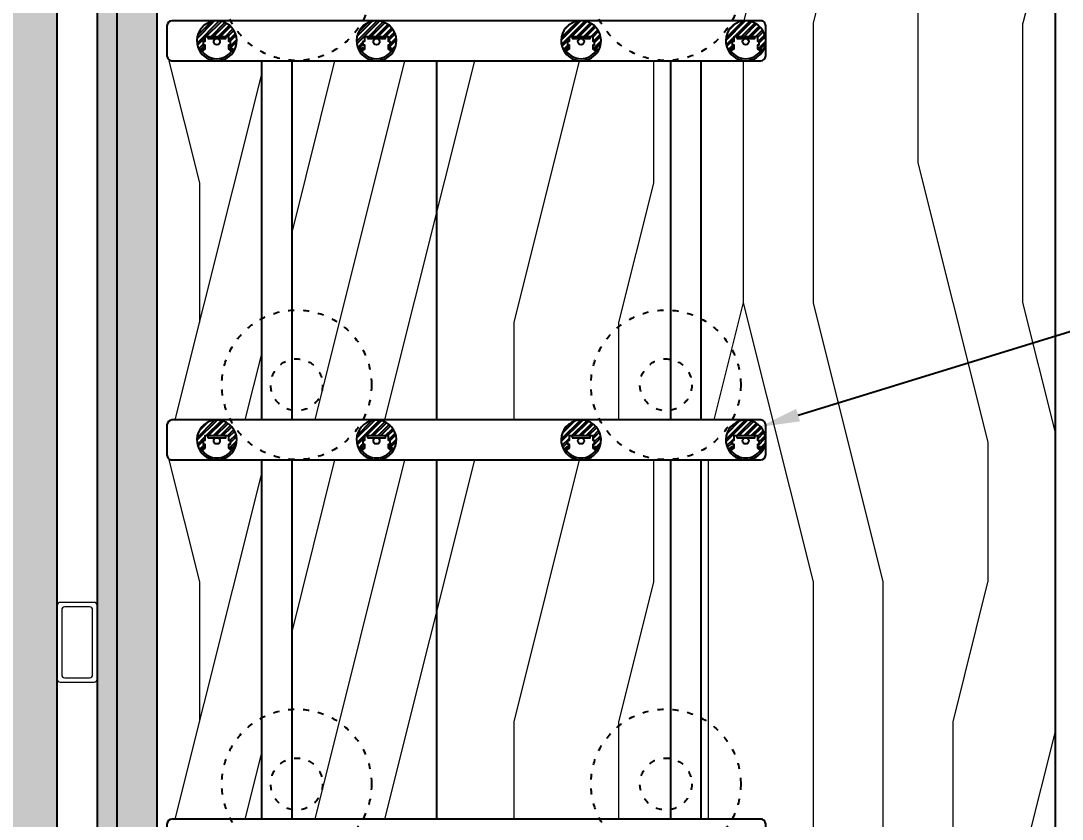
# Model space of a CAD drawing. Header units: millimetres. Extents: x 64682 to 95728, y -1640 to 17847.
# Drawn here: x 80250 to 80772, y 3141 to 3541 of the extents above; entities that cross this region are included whole.
import ezdxf
from ezdxf import colors
from ezdxf.entities.mleader import LeaderData, LeaderLine
from ezdxf.enums import TextEntityAlignment as Align
from ezdxf.math import Vec2, Vec3

# ---------------------------------------------------------------- set-up
doc = ezdxf.new("R2010")
doc.units = ezdxf.units.MM
doc.linetypes.add('ACAD_ISO03W100', pattern=[30, 12, -18])
for name, color, linetype, lineweight in [('_ACM-A-ANNO-DIMS @ 10', 2, 'Continuous', 13), ('_ACM-A-DETL-PATT', 8, 'Continuous', 0), ('_ACM-A-ELVE-HACH', 251, 'Continuous', 9)]:
    doc.layers.add(name, color=color, linetype=linetype, lineweight=lineweight)
for name, color, linetype in [('I-DETL-LW01', 1, 'Continuous'), ('I-DETL-LW02', 2, 'Continuous'), ('I-DETL-LW251', 251, 'Continuous'), ('PE-尺寸标注', 44, 'Continuous'), ('WALL TYPE$0$G-ANNO-NOTE-CH', 7, 'Continuous'), ('WALL TYPE$0$I-SECT-LW03', 3, 'Continuous'), ('YLD-平固定家具', 7, 'Continuous')]:
    doc.layers.add(name, color=color, linetype=linetype)
doc.styles.add('WALL TYPE$0$Aecom Chinese', font='Microsoft YaHei.ttf')

# ---------------------------------------------------------------- blocks, each defined once
blk = doc.blocks.new('K_20')
at = {"layer": '_ACM-A-DETL-PATT'}
for points in [[(-18.5, -20), (18.5, -20, 0.414213562373095), (20, -18.5), (20, -1.5, 0.414213562373095), (18.5, 0), (-18.5, 0, 0.414213562373095), (-20, -1.5), (-20, -18.5, 0.414213562373095)], [(-16.25, -17.75), (16.25, -17.75, 0.414213562373095), (17.75, -16.25), (17.75, -3.75, 0.414213562373095), (16.25, -2.25), (-16.25, -2.25, 0.414213562373095), (-17.75, -3.75), (-17.75, -16.25, 0.414213562373095)]]:
    blk.add_lwpolyline(points, format="xyb", close=True, dxfattribs=at)
blk = doc.blocks.new('K_34')
at = {"color": 8, "linetype": 'ACAD_ISO03W100', "lineweight": -2, "ltscale": 0.25}
for radius in [37.5, 13]:
    blk.add_circle((0, 0), radius, dxfattribs=at)
blk = doc.blocks.new('WHA12202707')
at = {"transparency": 16777216}
for p, q in [((2.381249999995816, 2.381249999998545), (0, 0)), ((11.90624999998818, 2.381249999998545), (2.381249999995816, 2.381249999998545)), ((11.90624999998818, 2.381249999998545), (14.28749999998399, 0)), ((2.381249999995816, -2.381249999994907), (0, 0)), ((11.90624999998818, -2.381249999994907), (14.28749999998399, 0)), ((2.381249999995816, -2.381249999994907), (11.90624999998818, -2.381249999994907))]:
    blk.add_line(p, q, dxfattribs=at)
at = {"transparency": 16777216, "style": 'WALL TYPE$0$Aecom Chinese'}
blk.add_attdef('英文2', (0.4915142908575945, -14.58335883787367), '', height=2.5, dxfattribs=at)
at = {"layer": 'WALL TYPE$0$G-ANNO-NOTE-CH', "transparency": 16777216, "style": 'WALL TYPE$0$Aecom Chinese'}
blk.add_attdef('编号', text='', height=2.5, dxfattribs=at).set_placement((7.100982051833853, 0), align=Align.MIDDLE)
for tag, p in [('中文', (0.5380008727915992, -5.178695852169766)), ('英文', (0.4915142908830603, -9.507158057298511))]:
    blk.add_attdef(tag, text='', height=2.5, dxfattribs=at).set_placement(p, align=Align.MIDDLE_LEFT)
blk = doc.blocks.new('K_1222101799')
at = {"color": 8}
for points in [[(-7.499999999985448, -1054.638242427054), (-7.499999999985448, -874.638242427055)], [(7.499951869394863, -874.6382424270541), (7.499951869394863, -1054.638242427054)], [(-7.499999999985448, -1254.638242427055), (-7.499999999985448, -1074.638242427055)], [(7.499951869394863, -1074.638242427054), (7.499951869394863, -1254.638242427054)]]:
    blk.add_lwpolyline(points, dxfattribs=at)
blk = doc.blocks.new('YLD.Studio-lighting-17')
at = {"layer": 'PE-尺寸标注'}
h = blk.add_hatch(dxfattribs=at)
h.set_pattern_fill('ANSI32', color=250, scale=0.2667201103589757, angle=-180)
h.set_pattern_definition([(225, (10, 4.617256982491199), (1.796411177747574, -1.796411177747574), []), (225, (8.802392030876945, 4.617256982491199), (1.796411177747574, -1.796411177747574), [])])
h.paths.add_polyline_path([(8.870227615829208, 4.617256982491199), (7.198560085598729, 3.469721136051703, -1.107904635227716), (6.907207219890552, 4.003939704303775), (7.747169732581824, 4.580541576608084, 0.05533758012052254), (7.80380306862935, 4.617256982487561), (6.726170974361594, 4.617256982487561), (6, 4.118768612970598), (6, 2.10858643904794), (6.789323961362243, 2.10858643904794), (6.789323961362243, 0.3122426191112027), (6, 0.3122426191112027), (6, -2.000000000116415), (-5.999999999985448, -2.000000000116415), (-5.999999999985448, 0.3122426191112027), (-6.789323961362243, 0.3122426191112027), (-6.789323961362243, 2.10858643904794), (-5.999999999985448, 2.10858643904794), (-5.999999999985448, 4.118768612970598), (-6.726170974347042, 4.617256982487561), (-7.803803068600246, 4.617256982487561, 0.05533758011382909), (-7.747169732581824, 4.580541576608084), (-6.907207219905104, 4.003939704316508, -1.107904635313406), (-7.198560085569625, 3.469721136027147), (-8.870227615814656, 4.617256982483923, 1.647901002734382)])
at = {"layer": 'I-DETL-LW01'}
for points in [[(-8.870227615814656, 4.617256982484832), (-7.198560028788052, 3.469721097044385, 1.107904509900481), (-6.907207219905104, 4.003939704316508), (-7.747169732581824, 4.580541576608084, -1.108867317920718), (-7.41997302393429, 5.093525333445541, 1.108867317920718)], [(7.419973023948842, 5.093525333445541, -1.108867318029713), (7.747169732581824, 4.580541576608084), (6.907207219890552, 4.003939704303775, 1.107904509795629), (7.198560028788052, 3.469721097062575), (8.870227615829208, 4.617256982484832)]]:
    blk.add_lwpolyline(points, format="xyb", dxfattribs=at)
blk.add_lwpolyline([(4.480000000316068, -1.125000000134605), (-4.479999999181018, -1.125000000134605), (-4.479999999181018, -2.000000000204636), (4.480000000316068, -2.000000000204636)], close=True, dxfattribs=at)
blk.add_circle((5.675246939063072e-10, 0.4313336319091832), 1.556333632044125, dxfattribs=at)
for radius, start, end in [(10.00000000000001, 27.49851983015176, 152.5014801698482), (9.000000000000005, 34.46809657017614, 145.5319034298239)]:
    blk.add_arc((0, -1.164153218269348e-10), radius, start, end, dxfattribs=at)
at = {"layer": 'I-DETL-LW02'}
blk.add_lwpolyline([(-7.41997302393429, 5.093525333446451), (-5.999999999985448, 4.118768612970598), (-5.999999999985448, 2.10858643904794), (-6.789323961362243, 2.10858643904794), (-6.789323961362243, 0.3122426191112027), (-5.999999999985448, 0.3122426191112027), (-5.999999999985448, -2.000000000116415), (6, -2.000000000116415), (6, 0.3122426191112027), (6.789323961362243, 0.3122426191112027), (6.789323961362243, 2.10858643904794), (6, 2.10858643904794), (6, 4.118768612970598), (7.419973023948842, 5.093525333446451)], dxfattribs=at)
blk.add_arc((0, -1.164153218269348e-10), 10.00000000000001, 152.5014801698482, 27.49851981539987, dxfattribs=at)
at = {"layer": 'YLD-平固定家具', "color": 250}
blk.add_point((-7.65733684731822, 4.534960453837812), dxfattribs=at)
blk = doc.blocks.new('K_1222102499')
at = {"layer": 'YLD-平固定家具', "rotation": 180}
for p in [(0, -610.0000000001164), (0, -810.0000000001164)]:
    blk.add_blockref('YLD.Studio-lighting-17', p, dxfattribs=at)
blk = doc.blocks.new('K_1222102699')
at = {"layer": 'I-DETL-LW02'}
blk.add_lwpolyline([(-147.4998407157691, 0, 0.4142107429509035), (-149.9998407156527, -2.499975934697432), (-149.999985107439, -17.49997593469743, 0.414216381800945), (-147.4999851075554, -20), (147.4998407157691, -20, 0.4142107429508659), (149.9998407156527, -17.50002406530257), (149.999985107439, -2.500024065302568, 0.4142163818009496), (147.4999851075554, 0)], format="xyb", close=True, dxfattribs=at)

msp = doc.modelspace()

# ---------------------------------------------------------------- hatches: boundary and pattern name
h = msp.add_hatch()
h.set_pattern_fill('0-钢筋混凝土001-DOM', color=251, scale=15, angle=90.00000000000001, pattern_type=2)
h.set_pattern_definition([(135, (-2689.999999999591, -250.0000000000055), (-53.03300858899107, -53.03300858899109), []), (140, (-2689.999999999591, -250.0000000000055), (9.41282024738925, 107.589027390113), [11.25, -123.75]), (85.00000000000001, (-2689.999999999591, -250.0000000000055), (-112.8288200550018, -20.81270004195002), [9.000000000000002, -99.00000000000001]), (190.4514, (-2689.215598995001, -241.0342480050005), (-103.4159313091431, 86.77640725710324), [9.5610285, -105.1713168]), (136.1842, (-2719.999999999591, -250.0000000000055), (24.82785214935269, 160.0861572938467), [16.875, -185.6250000000001]), (186.6356, (-2717.931003945, -236.6594882550005), (-146.1176806350663, 140.1994058323055), [14.3415432, -157.75695]), (81.18420000000005, (-2719.999999999591, -250.0000000000055), (-146.1177901387988, 140.1992917700441), [13.5, -148.5]), (111, (-2712.499999999591, -235.0000000000055), (60.39283359980082, 89.53605781776929), [11.25, -123.75]), (56.00000000000004, (-2712.499999999591, -235.0000000000055), (-108.772506757028, 36.49729978823726), [9.000000000000002, -99.00000000000001]), (161.4514, (-2707.467259099501, -227.5386650505005), (-48.37957450649289, 126.0333942872235), [9.5610285, -105.1713168]), (127.5, (-2689.999999999501, -250.0000000005005), (-49.93407807469674, 1.823978297593593), [0.7500000000000002, -97.80000000000001, 0.7500000000000002, -100.5, 0.7500000000000002, -99.37500000000003]), (97.50000000000001, (-2689.999999999501, -250.0000000005005), (-59.16175678235405, 39.46043061632229), [0.7500000000000002, -57.30000000000001, 0.7500000000000002, -95.55000000000003, 0.7500000000000002, -37.87500000000001]), (57.49999999999996, (-2689.999999999501, -283.4500000005005), (3.383230760156985, 80.07336542586137), [0.7500000000000001, -37.5, 0.7500000000000001, -117, 0.7500000000000001, -155.25]), (47.5, (-2689.999999995001, -298.4500000050006), (-15.01574734984764, 87.47792540135795), [0.7500000000000002, -48.75000000000001, 0.7500000000000002, -77.70000000000002, 0.7500000000000002, -110.25])])
h.paths.add_polyline_path([(80268.56848461789, 5945.726340612693), (79728.56848461789, 5945.726340612693), (79728.56848461789, 870.7263406123384), (80268.56848461789, 870.7263406123384)])
at = {"layer": '_ACM-A-ELVE-HACH'}
h = msp.add_hatch(dxfattribs=at)
h.set_pattern_fill('木纹', color=251, scale=34.3137, angle=90, pattern_type=2)
h.set_pattern_definition([(90, (-5120.416904528858, -18230.84625990948), (-699.99948, 4.286260612934058e-14), [139.999896, -209.999844, 69.99994799999999, -279.999792]), (90, (-5137.916891528817, -17740.84662390948), (-699.99948, 4.286260612934058e-14), [139.999896, -559.9995839999999]), (90, (-5172.916865528823, -17810.84657190951), (-699.99948, 4.286260612934058e-14), [69.99994799999999, -629.9995319999999]), (90, (-5190.416852528855, -18195.84628590948), (-699.99948, 4.286260612934058e-14), [34.99997399999999, -489.999636, 34.99997399999999, -139.999896]), (90, (-5225.416826528817, -17950.84646790948), (-699.99948, 4.286260612934058e-14), [139.999896, -209.999844, 34.99997399999999, -314.999766]), (90, (-5242.91681352882, -18125.84633790948), (-699.99948, 4.286260612934058e-14), [104.999922, -594.999558]), (90, (-5260.416800528852, -17950.84646790948), (-699.99948, 4.286260612934058e-14), [209.999844, -489.999636]), (90, (-5277.916787528826, -18160.84631190948), (-699.99948, 4.286260612934058e-14), [139.999896, -559.9995839999999]), (90, (-5295.416774528814, -17880.84651990948), (-699.99948, 4.286260612934058e-14), [349.99974, -349.99974]), (90, (-5330.416748528805, -18090.84636390948), (-699.99948, 4.286260612934058e-14), [69.99994799999999, -209.999844, 139.999896, -279.999792]), (90, (-5347.916735528866, -17600.84672790948), (-699.99948, 4.286260612934058e-14), [139.999896, -559.9995839999999]), (90, (-5365.416722528855, -17740.84662390948), (-699.99948, 4.286260612934058e-14), [69.99994799999999, -629.9995319999999]), (90, (-5382.916709528858, -17880.84651990948), (-699.99948, 4.286260612934058e-14), [69.99994799999999, -629.9995319999999]), (90, (-5400.41669652886, -18230.84625990948), (-699.99948, 4.286260612934058e-14), [139.999896, -559.9995839999999]), (90, (-5417.916683528863, -17880.84651990948), (-699.99948, 4.286260612934058e-14), [139.999896, -559.9995839999999]), (90, (-5452.916657528869, -17880.84651990948), (-699.99948, 4.286260612934058e-14), [139.999896, -139.999896, 139.999896, -279.999792]), (90, (-5487.91663152886, -18020.84641590948), (-699.99948, 4.286260612934058e-14), [69.99994799999999, -349.99974, 139.999896, -139.999896]), (90, (-5505.416618528849, -17880.84651990948), (-699.99948, 4.286260612934058e-14), [209.999844, -489.999636]), (90, (-5540.416592528825, -17880.84651990948), (-699.99948, 4.286260612934058e-14), [139.999896, -559.9995839999999]), (90, (-5557.916579528857, -18160.84631190948), (-699.99948, 4.286260612934058e-14), [209.999844, -279.999792, 69.99994799999999, -139.999896]), (90, (-5592.916553528819, -18160.84631190948), (-699.99948, 4.286260612934058e-14), [349.99974, -349.99974]), (90, (-5610.416540528822, -17740.84662390948), (-699.99948, 4.286260612934058e-14), [69.99994799999999, -629.9995319999999]), (90, (-5627.916527528811, -17950.84646790948), (-699.99948, 4.286260612934058e-14), [139.999896, -559.9995839999999]), (90, (-5645.416514528872, -18090.84636390948), (-699.99948, 4.286260612934058e-14), [69.99994799999999, -279.999792, 69.99994799999999, -279.999792]), (90, (-5662.91650152886, -18160.84631190951), (-699.99948, 4.286260612934058e-14), [69.99994799999999, -209.999844, 139.999896, -279.999792]), (90, (-5680.416488528863, -18020.84641590948), (-699.99948, 4.286260612934058e-14), [69.99994799999999, -349.99974, 69.99994799999999, -209.999844]), (90, (-5697.916475528851, -17880.84651990948), (-699.99948, 4.286260612934058e-14), [209.999844, -489.999636]), (90, (-5732.916449528857, -18160.84631190948), (-699.99948, 4.286260612934058e-14), [139.999896, -559.9995839999999]), (90, (-5750.41643652886, -17810.84657190948), (-699.99948, 4.286260612934058e-14), [69.99994799999999, -629.9995319999999]), (90, (-5767.916423528804, -17670.84667590948), (-699.99948, 4.286260612934058e-14), [69.99994799999999, -629.9995319999999]), (104.03624347, (-5172.916865520892, -17740.84662389552), (-1.689791769861322e-06, 699.999479479022), [72.09994644, -2814.0717183687]), (104.03624347, (-5330.416748520889, -17670.84667589551), (-1.689791769861322e-06, 699.999479479022), [72.09994644, -2814.0717183687]), (104.03624347, (-5750.416436520885, -17740.84662389552), (-1.689791769861322e-06, 699.999479479022), [72.09994644, -2814.0717183687]), (104.03624347, (-5487.916631520886, -17950.84646789552), (-1.689791769861322e-06, 699.999479479022), [72.09994644, -2814.0717183687]), (104.03624347, (-5592.916553520889, -17810.84657189552), (-1.689791769861322e-06, 699.999479479022), [72.09994644, -2814.0717183687]), (104.03624347, (-5540.416592520894, -17740.84662389552), (-1.689791769861322e-06, 699.999479479022), [72.09994644, -2814.0717183687]), (104.03624347, (-5662.916501520886, -18090.84636389551), (-1.689791769861322e-06, 699.999479479022), [72.09994644, -2814.0717183687]), (104.03624347, (-5627.91652752088, -17810.84657189552), (-1.689791769861322e-06, 699.999479479022), [72.09994644, -2814.0717183687]), (104.03624347, (-5365.41672252088, -17670.84667589551), (-1.689791769861322e-06, 699.999479479022), [144.19989288, -2741.9717719287]), (104.03624347, (-5417.916683520889, -17740.84662389552), (-1.689791769861322e-06, 699.999479479022), [144.19989288, -2741.9717719287]), (104.03624347, (-5452.916657520895, -17740.84662389552), (-1.689791769861322e-06, 699.999479479022), [144.19989288, -2741.9717719287]), (255.96376, (-5225.416971050203, -17950.84663833167), (0.0001255916377233216, -699.9996068101242), [72.09994644, -144.19989288, 72.09994644, -2597.771844734999]), (255.9637565300001, (-5330.41674858953, -18090.84636379257), (-2.533266199220939e-08, -699.9994798951368), [72.09994644, -2814.0717183687]), (255.9637565300001, (-5645.416514589524, -18090.84636379257), (-2.533266199220939e-08, -699.9994798951368), [144.19989288, -2741.9717719287]), (284.03624347, (-5137.916891589528, -17740.84662379257), (1.689791678431259e-06, -699.999479479022), [72.09994644, -2814.0717183687]), (75.96375653, (-5137.916891589528, -17600.84672779258), (2.533287532902427e-08, 699.9994798951368), [72.09994644, -2814.0717183687]), (75.96375653, (-5382.91670958951, -17810.84657179257), (2.533287532902427e-08, 699.9994798951368), [72.09994644, -2814.0717183687]), (75.96375653, (-5505.416618589516, -17670.84667579257), (2.533287532902427e-08, 699.9994798951368), [72.09994644, -2814.0717183687]), (75.96375653, (-5557.916579589524, -17950.84646779257), (2.533287532902427e-08, 699.9994798951368), [72.09994644, -2814.0717183687]), (75.96375653, (-5645.416514589524, -18020.84641579257), (2.533287532902427e-08, 699.9994798951368), [72.09994644, -2814.0717183687]), (75.96375653, (-5680.416488589515, -17950.84646779257), (2.533287532902427e-08, 699.9994798951368), [72.09994644, -2814.0717183687]), (75.96375653, (-5557.916579589524, -17950.84646779257), (2.533287532902427e-08, 699.9994798951368), [72.09994644, -2814.0717183687]), (75.96375653, (-5662.916501589527, -17740.84662379257), (2.533287532902427e-08, 699.9994798951368), [288.39978576, -2597.7718790487]), (75.96375653, (-5190.416852589522, -18160.84631179257), (2.533287532902427e-08, 699.9994798951368), [288.39978576, -2597.7718790487]), (75.96375653, (-5242.916813589516, -18090.84636379257), (2.533287532902427e-08, 699.9994798951368), [288.39978576, -2597.7718790487]), (75.96376000000001, (-5277.916932050197, -18020.84658633166), (-0.0001255916376318916, 699.9996068101242), [72.09994644, -144.19989288, 144.19989288, -2525.671898295]), (75.96376000000001, (-5330.416893050206, -18020.84658633166), (-0.0001255916376318916, 699.9996068101242), [144.19989288, -144.19989288, 144.19989288, -2453.571951854999]), (75.96375653, (-5400.416696589527, -18090.84636379257), (2.533287532902427e-08, 699.9994798951368), [288.39978576, -2597.7718790487]), (75.96375653, (-5452.916657589521, -18160.84631179257), (2.533287532902427e-08, 699.9994798951368), [288.39978576, -2597.7718790487]), (75.96375653, (-5487.916631589513, -18160.84631179257), (2.533287532902427e-08, 699.9994798951368), [288.39978576, -2597.7718790487]), (75.96375653, (-5697.916475589533, -17670.84667579257), (2.533287532902427e-08, 699.9994798951368), [72.09994644, -2814.0717183687]), (75.96376753, (-5767.91642358953, -17600.84672779258), (-0.0001343649196721049, 699.9994798951237), [144.19989288, -2741.9717719287]), (75.96376753, (-5732.916449589524, -18020.84641579257), (-0.0001343649196721049, 699.9994798951237), [144.19989288, -2741.9717719287]), (75.96375753, (-5120.416904589525, -18090.84636379257), (-1.219196285513106e-05, 699.9994798951367), [288.3997857599999, -2597.7718790487]), (75.96375753, (-5610.416540589518, -17670.84667579257), (-1.219196285513106e-05, 699.9994798951367), [216.29983932, -2669.871825488699]), (75.96375753, (-5557.916579589524, -17600.84672779258), (-1.219196285513106e-05, 699.9994798951367), [432.5996786399999, -2453.5719861687])])
h.paths.add_polyline_path([(80768.56925470267, 4345.365303208026), (80591.0673187298, 4345.365303208026), (80591.0673187298, 3940.72634061232), (80621.06753531739, 3940.72634061232, -0.4142163818009162), (80623.56753531727, 3938.226316547022), (80623.56739092548, 3923.226316547021, -0.4142107429508908), (80621.0673909256, 3920.72634061232), (80591.0673187298, 3920.72634061232), (80591.0673187298, 3740.72634061232), (80621.06753531739, 3740.72634061232, -0.4142163818009029), (80623.56753531727, 3738.226316547022), (80623.56739092548, 3723.226316547021, -0.4142107429509042), (80621.0673909256, 3720.72634061232), (80591.0673187298, 3720.72634061232), (80591.0673187298, 3540.72634061232), (80621.06753531739, 3540.72634061232, -0.4142163818009029), (80623.56753531727, 3538.226316547022), (80623.56739092548, 3523.226316547021, -0.4142107429509042), (80621.0673909256, 3520.72634061232), (80591.0673187298, 3520.72634061232), (80591.0673187298, 3340.72634061232), (80621.06753531739, 3340.72634061232, -0.4142163818009094), (80623.56753531727, 3338.226316547022), (80623.56739092548, 3323.226316547021, -0.4142107429508975), (80621.0673909256, 3320.72634061232), (80591.0673187298, 3320.72634061232), (80591.0673187298, 3140.72634061232), (80621.06753531739, 3140.72634061232, -0.4142163818009094), (80623.56753531727, 3138.226316547022), (80623.56739092548, 3123.226316547021, -0.4142107429508975), (80621.0673909256, 3120.72634061232), (80591.0673187298, 3120.72634061232), (80591.0673187298, 2940.72634061232), (80621.06753531739, 2940.72634061232, -0.4142163818009112), (80623.56753531727, 2938.226316547022), (80623.56739092548, 2923.226316547021, -0.4142107429509009), (80621.0673909256, 2920.72634061232), (80591.0673187298, 2920.72634061232), (80591.0673187298, 2740.72634061232), (80621.06753531739, 2740.72634061232, -0.4142163818009112), (80623.56753531727, 2738.226316547022), (80623.56739092548, 2723.226316547021, -0.4142107429509009), (80621.0673909256, 2720.72634061232), (80591.0673187298, 2720.72634061232), (80591.0673187298, 2540.72634061232), (80621.06753531739, 2540.72634061232, -0.4142163818009094), (80623.56753531727, 2538.226316547022), (80623.56739092548, 2523.226316547021, -0.4142107429508975), (80621.0673909256, 2520.72634061232), (80591.0673187298, 2520.72634061232), (80591.0673187298, 2340.72634061232), (80621.06753531739, 2340.72634061232, -0.4142163818009094), (80623.56753531727, 2338.226316547022), (80623.56739092548, 2323.226316547021, -0.4142107429509042), (80621.0673909256, 2320.72634061232), (80591.0673187298, 2320.72634061232), (80591.0673187298, 2140.72634061232), (80621.06753531739, 2140.72634061232, -0.4142163818009029), (80623.56753531727, 2138.226316547022), (80623.56739092548, 2123.226316547021, -0.4142107429509042), (80621.0673909256, 2120.72634061232), (80591.0673187298, 2120.72634061232), (80591.0673187298, 1940.72634061232), (80621.06753531739, 1940.72634061232, -0.4142163818009045), (80623.56753531727, 1938.226316547022), (80623.56739092548, 1923.226316547021, -0.4142107429509042), (80621.0673909256, 1920.72634061232), (80591.0673187298, 1920.72634061232), (80591.0673187298, 1740.72634061232), (80621.06753531739, 1740.72634061232, -0.4142163818009144), (80623.56753531727, 1738.226316547022), (80623.56739092548, 1723.226316547021, -0.4142107429508908), (80621.0673909256, 1720.72634061232), (80591.0673187298, 1720.72634061232), (80591.0673187298, 1530.726340612331), (80768.56925470267, 1530.726340612331)])
h.paths.add_polyline_path([(80605.13645459007, 4125.348761791814, 1.716810658442679), (80606.14749009768, 4125.632791213101, 0.5264809796068732), (80620.98743614534, 4125.632791213438), (80621.81187759242, 4125.066843954135, -0.537324604674541)], flags=16)
h.paths.add_polyline_path([(80620.47467034128, 4126.722376842585, -1.107904008560255), (80620.76602292316, 4127.256595605692, -0.2510425321089624), (80621.18005734828, 4126.150174560365), (80621.31463285396, 4126.145774970293)], flags=16)
h.paths.add_polyline_path([(80612.01112948876, 4130.294982914992, -0.4142135623726579), (80613.56746312081, 4131.851316547036), (80609.08746312106, 4131.851316547036), (80609.08746312106, 4132.726316547106), (80618.04746312056, 4132.726316547106), (80618.04746312056, 4131.851316547036), (80613.56746312081, 4131.85131654704, -2.414213562373095)], flags=16)
h = msp.add_hatch(dxfattribs=at)
h.set_pattern_fill('木纹', color=251, scale=34.3137, angle=90, pattern_type=2)
h.set_pattern_definition([(90, (-5392.915738640746, -16420.84625990949), (-699.99948, 4.286260612934058e-14), [139.999896, -209.999844, 69.99994799999999, -279.999792]), (90, (-5410.415725640705, -15930.84662390949), (-699.99948, 4.286260612934058e-14), [139.999896, -559.9995839999999]), (90, (-5445.415699640711, -16000.84657190953), (-699.99948, 4.286260612934058e-14), [69.99994799999999, -629.9995319999999]), (90, (-5462.915686640743, -16385.84628590949), (-699.99948, 4.286260612934058e-14), [34.99997399999999, -489.999636, 34.99997399999999, -139.999896]), (90, (-5497.915660640705, -16140.84646790949), (-699.99948, 4.286260612934058e-14), [139.999896, -209.999844, 34.99997399999999, -314.999766]), (90, (-5515.415647640708, -16315.84633790949), (-699.99948, 4.286260612934058e-14), [104.999922, -594.999558]), (90, (-5532.91563464074, -16140.84646790949), (-699.99948, 4.286260612934058e-14), [209.999844, -489.999636]), (90, (-5550.415621640714, -16350.84631190949), (-699.99948, 4.286260612934058e-14), [139.999896, -559.9995839999999]), (90, (-5567.915608640702, -16070.84651990949), (-699.99948, 4.286260612934058e-14), [349.99974, -349.99974]), (90, (-5602.915582640693, -16280.84636390949), (-699.99948, 4.286260612934058e-14), [69.99994799999999, -209.999844, 139.999896, -279.999792]), (90, (-5620.415569640754, -15790.84672790949), (-699.99948, 4.286260612934058e-14), [139.999896, -559.9995839999999]), (90, (-5637.915556640743, -15930.84662390949), (-699.99948, 4.286260612934058e-14), [69.99994799999999, -629.9995319999999]), (90, (-5655.415543640745, -16070.84651990949), (-699.99948, 4.286260612934058e-14), [69.99994799999999, -629.9995319999999]), (90, (-5672.915530640748, -16420.84625990949), (-699.99948, 4.286260612934058e-14), [139.999896, -559.9995839999999]), (90, (-5690.415517640751, -16070.84651990949), (-699.99948, 4.286260612934058e-14), [139.999896, -559.9995839999999]), (90, (-5725.415491640757, -16070.84651990949), (-699.99948, 4.286260612934058e-14), [139.999896, -139.999896, 139.999896, -279.999792]), (90, (-5760.415465640748, -16210.84641590949), (-699.99948, 4.286260612934058e-14), [69.99994799999999, -349.99974, 139.999896, -139.999896]), (90, (-5777.915452640736, -16070.84651990949), (-699.99948, 4.286260612934058e-14), [209.999844, -489.999636]), (90, (-5812.915426640713, -16070.84651990949), (-699.99948, 4.286260612934058e-14), [139.999896, -559.9995839999999]), (90, (-5830.415413640745, -16350.84631190949), (-699.99948, 4.286260612934058e-14), [209.999844, -279.999792, 69.99994799999999, -139.999896]), (90, (-5865.415387640707, -16350.84631190949), (-699.99948, 4.286260612934058e-14), [349.99974, -349.99974]), (90, (-5882.91537464071, -15930.84662390949), (-699.99948, 4.286260612934058e-14), [69.99994799999999, -629.9995319999999]), (90, (-5900.415361640698, -16140.84646790949), (-699.99948, 4.286260612934058e-14), [139.999896, -559.9995839999999]), (90, (-5917.915348640759, -16280.84636390949), (-699.99948, 4.286260612934058e-14), [69.99994799999999, -279.999792, 69.99994799999999, -279.999792]), (90, (-5935.415335640748, -16350.84631190952), (-699.99948, 4.286260612934058e-14), [69.99994799999999, -209.999844, 139.999896, -279.999792]), (90, (-5952.915322640751, -16210.84641590949), (-699.99948, 4.286260612934058e-14), [69.99994799999999, -349.99974, 69.99994799999999, -209.999844]), (90, (-5970.415309640739, -16070.84651990949), (-699.99948, 4.286260612934058e-14), [209.999844, -489.999636]), (90, (-6005.415283640745, -16350.84631190949), (-699.99948, 4.286260612934058e-14), [139.999896, -559.9995839999999]), (90, (-6022.915270640748, -16000.84657190949), (-699.99948, 4.286260612934058e-14), [69.99994799999999, -629.9995319999999]), (90, (-6040.415257640692, -15860.84667590949), (-699.99948, 4.286260612934058e-14), [69.99994799999999, -629.9995319999999]), (104.03624347, (-5445.41569963278, -15930.84662389553), (-1.689791769861322e-06, 699.999479479022), [72.09994644, -2814.0717183687]), (104.03624347, (-5602.915582632777, -15860.84667589553), (-1.689791769861322e-06, 699.999479479022), [72.09994644, -2814.0717183687]), (104.03624347, (-6022.915270632773, -15930.84662389553), (-1.689791769861322e-06, 699.999479479022), [72.09994644, -2814.0717183687]), (104.03624347, (-5760.415465632774, -16140.84646789553), (-1.689791769861322e-06, 699.999479479022), [72.09994644, -2814.0717183687]), (104.03624347, (-5865.415387632776, -16000.84657189553), (-1.689791769861322e-06, 699.999479479022), [72.09994644, -2814.0717183687]), (104.03624347, (-5812.915426632782, -15930.84662389553), (-1.689791769861322e-06, 699.999479479022), [72.09994644, -2814.0717183687]), (104.03624347, (-5935.415335632773, -16280.84636389553), (-1.689791769861322e-06, 699.999479479022), [72.09994644, -2814.0717183687]), (104.03624347, (-5900.415361632768, -16000.84657189553), (-1.689791769861322e-06, 699.999479479022), [72.09994644, -2814.0717183687]), (104.03624347, (-5637.915556632768, -15860.84667589553), (-1.689791769861322e-06, 699.999479479022), [144.19989288, -2741.9717719287]), (104.03624347, (-5690.415517632777, -15930.84662389553), (-1.689791769861322e-06, 699.999479479022), [144.19989288, -2741.9717719287]), (104.03624347, (-5725.415491632783, -15930.84662389553), (-1.689791769861322e-06, 699.999479479022), [144.19989288, -2741.9717719287]), (255.96376, (-5497.915805162091, -16140.84663833168), (0.0001255916377233216, -699.9996068101242), [72.09994644, -144.19989288, 72.09994644, -2597.771844734999]), (255.9637565300001, (-5602.915582701418, -16280.84636379259), (-2.533266199220939e-08, -699.9994798951368), [72.09994644, -2814.0717183687]), (255.9637565300001, (-5917.915348701412, -16280.84636379259), (-2.533266199220939e-08, -699.9994798951368), [144.19989288, -2741.9717719287]), (284.03624347, (-5410.415725701416, -15930.84662379259), (1.689791678431259e-06, -699.999479479022), [72.09994644, -2814.0717183687]), (75.96375653, (-5410.415725701416, -15790.84672779259), (2.533287532902427e-08, 699.9994798951368), [72.09994644, -2814.0717183687]), (75.96375653, (-5655.415543701398, -16000.84657179258), (2.533287532902427e-08, 699.9994798951368), [72.09994644, -2814.0717183687]), (75.96375653, (-5777.915452701403, -15860.84667579259), (2.533287532902427e-08, 699.9994798951368), [72.09994644, -2814.0717183687]), (75.96375653, (-5830.415413701412, -16140.84646779258), (2.533287532902427e-08, 699.9994798951368), [72.09994644, -2814.0717183687]), (75.96375653, (-5917.915348701412, -16210.84641579258), (2.533287532902427e-08, 699.9994798951368), [72.09994644, -2814.0717183687]), (75.96375653, (-5952.915322701403, -16140.84646779258), (2.533287532902427e-08, 699.9994798951368), [72.09994644, -2814.0717183687]), (75.96375653, (-5830.415413701412, -16140.84646779258), (2.533287532902427e-08, 699.9994798951368), [72.09994644, -2814.0717183687]), (75.96375653, (-5935.415335701415, -15930.84662379259), (2.533287532902427e-08, 699.9994798951368), [288.39978576, -2597.7718790487]), (75.96375653, (-5462.91568670141, -16350.84631179259), (2.533287532902427e-08, 699.9994798951368), [288.39978576, -2597.7718790487]), (75.96375653, (-5515.415647701404, -16280.84636379259), (2.533287532902427e-08, 699.9994798951368), [288.39978576, -2597.7718790487]), (75.96376000000001, (-5550.415766162085, -16210.84658633167), (-0.0001255916376318916, 699.9996068101242), [72.09994644, -144.19989288, 144.19989288, -2525.671898295]), (75.96376000000001, (-5602.915727162093, -16210.84658633167), (-0.0001255916376318916, 699.9996068101242), [144.19989288, -144.19989288, 144.19989288, -2453.571951854999]), (75.96375653, (-5672.915530701415, -16280.84636379259), (2.533287532902427e-08, 699.9994798951368), [288.39978576, -2597.7718790487]), (75.96375653, (-5725.415491701409, -16350.84631179259), (2.533287532902427e-08, 699.9994798951368), [288.39978576, -2597.7718790487]), (75.96375653, (-5760.415465701401, -16350.84631179259), (2.533287532902427e-08, 699.9994798951368), [288.39978576, -2597.7718790487]), (75.96375653, (-5970.41530970142, -15860.84667579259), (2.533287532902427e-08, 699.9994798951368), [72.09994644, -2814.0717183687]), (75.96376753, (-6040.415257701417, -15790.84672779259), (-0.0001343649196721049, 699.9994798951237), [144.19989288, -2741.9717719287]), (75.96376753, (-6005.415283701412, -16210.84641579258), (-0.0001343649196721049, 699.9994798951237), [144.19989288, -2741.9717719287]), (75.96375753, (-5392.915738701413, -16280.84636379259), (-1.219196285513106e-05, 699.9994798951367), [288.3997857599999, -2597.771879048699]), (75.96375753, (-5882.915374701406, -15860.84667579259), (-1.219196285513106e-05, 699.9994798951367), [216.2998393199999, -2669.871825488699]), (75.96375753, (-5830.415413701412, -15790.84672779259), (-1.219196285513106e-05, 699.9994798951367), [432.5996786399999, -2453.571986168699])])
h.paths.add_polyline_path([(80576.06736686041, 3520.72634061232), (80386.06724653459, 3520.72634061232), (80386.06724653459, 3340.72634061232), (80576.06736686041, 3340.72634061232)])
h.paths.add_polyline_path([(80371.0672946652, 3520.72634061232), (80326.06756510228, 3520.72634061232), (80318.5684846179, 3520.72634061232), (80318.5684846179, 3340.72634061232), (80371.0672946652, 3340.72634061232)])
h = msp.add_hatch(dxfattribs=at)
h.set_pattern_fill('木纹', color=251, scale=34.3137, angle=90, pattern_type=2)
h.set_pattern_definition([(90, (-5392.915738640746, -16620.84625990949), (-699.99948, 4.286260612934058e-14), [139.999896, -209.999844, 69.99994799999999, -279.999792]), (90, (-5410.415725640705, -16130.84662390949), (-699.99948, 4.286260612934058e-14), [139.999896, -559.9995839999999]), (90, (-5445.415699640711, -16200.84657190953), (-699.99948, 4.286260612934058e-14), [69.99994799999999, -629.9995319999999]), (90, (-5462.915686640743, -16585.84628590949), (-699.99948, 4.286260612934058e-14), [34.99997399999999, -489.999636, 34.99997399999999, -139.999896]), (90, (-5497.915660640705, -16340.84646790949), (-699.99948, 4.286260612934058e-14), [139.999896, -209.999844, 34.99997399999999, -314.999766]), (90, (-5515.415647640708, -16515.84633790949), (-699.99948, 4.286260612934058e-14), [104.999922, -594.999558]), (90, (-5532.91563464074, -16340.84646790949), (-699.99948, 4.286260612934058e-14), [209.999844, -489.999636]), (90, (-5550.415621640714, -16550.84631190949), (-699.99948, 4.286260612934058e-14), [139.999896, -559.9995839999999]), (90, (-5567.915608640702, -16270.84651990949), (-699.99948, 4.286260612934058e-14), [349.99974, -349.99974]), (90, (-5602.915582640693, -16480.84636390949), (-699.99948, 4.286260612934058e-14), [69.99994799999999, -209.999844, 139.999896, -279.999792]), (90, (-5620.415569640754, -15990.84672790949), (-699.99948, 4.286260612934058e-14), [139.999896, -559.9995839999999]), (90, (-5637.915556640743, -16130.84662390949), (-699.99948, 4.286260612934058e-14), [69.99994799999999, -629.9995319999999]), (90, (-5655.415543640745, -16270.84651990949), (-699.99948, 4.286260612934058e-14), [69.99994799999999, -629.9995319999999]), (90, (-5672.915530640748, -16620.84625990949), (-699.99948, 4.286260612934058e-14), [139.999896, -559.9995839999999]), (90, (-5690.415517640751, -16270.84651990949), (-699.99948, 4.286260612934058e-14), [139.999896, -559.9995839999999]), (90, (-5725.415491640757, -16270.84651990949), (-699.99948, 4.286260612934058e-14), [139.999896, -139.999896, 139.999896, -279.999792]), (90, (-5760.415465640748, -16410.84641590949), (-699.99948, 4.286260612934058e-14), [69.99994799999999, -349.99974, 139.999896, -139.999896]), (90, (-5777.915452640736, -16270.84651990949), (-699.99948, 4.286260612934058e-14), [209.999844, -489.999636]), (90, (-5812.915426640713, -16270.84651990949), (-699.99948, 4.286260612934058e-14), [139.999896, -559.9995839999999]), (90, (-5830.415413640745, -16550.84631190949), (-699.99948, 4.286260612934058e-14), [209.999844, -279.999792, 69.99994799999999, -139.999896]), (90, (-5865.415387640707, -16550.84631190949), (-699.99948, 4.286260612934058e-14), [349.99974, -349.99974]), (90, (-5882.91537464071, -16130.84662390949), (-699.99948, 4.286260612934058e-14), [69.99994799999999, -629.9995319999999]), (90, (-5900.415361640698, -16340.84646790949), (-699.99948, 4.286260612934058e-14), [139.999896, -559.9995839999999]), (90, (-5917.915348640759, -16480.84636390949), (-699.99948, 4.286260612934058e-14), [69.99994799999999, -279.999792, 69.99994799999999, -279.999792]), (90, (-5935.415335640748, -16550.84631190952), (-699.99948, 4.286260612934058e-14), [69.99994799999999, -209.999844, 139.999896, -279.999792]), (90, (-5952.915322640751, -16410.84641590949), (-699.99948, 4.286260612934058e-14), [69.99994799999999, -349.99974, 69.99994799999999, -209.999844]), (90, (-5970.415309640739, -16270.84651990949), (-699.99948, 4.286260612934058e-14), [209.999844, -489.999636]), (90, (-6005.415283640745, -16550.84631190949), (-699.99948, 4.286260612934058e-14), [139.999896, -559.9995839999999]), (90, (-6022.915270640748, -16200.84657190949), (-699.99948, 4.286260612934058e-14), [69.99994799999999, -629.9995319999999]), (90, (-6040.415257640692, -16060.84667590949), (-699.99948, 4.286260612934058e-14), [69.99994799999999, -629.9995319999999]), (104.03624347, (-5445.41569963278, -16130.84662389553), (-1.689791769861322e-06, 699.999479479022), [72.09994644, -2814.0717183687]), (104.03624347, (-5602.915582632777, -16060.84667589553), (-1.689791769861322e-06, 699.999479479022), [72.09994644, -2814.0717183687]), (104.03624347, (-6022.915270632773, -16130.84662389553), (-1.689791769861322e-06, 699.999479479022), [72.09994644, -2814.0717183687]), (104.03624347, (-5760.415465632774, -16340.84646789553), (-1.689791769861322e-06, 699.999479479022), [72.09994644, -2814.0717183687]), (104.03624347, (-5865.415387632776, -16200.84657189553), (-1.689791769861322e-06, 699.999479479022), [72.09994644, -2814.0717183687]), (104.03624347, (-5812.915426632782, -16130.84662389553), (-1.689791769861322e-06, 699.999479479022), [72.09994644, -2814.0717183687]), (104.03624347, (-5935.415335632773, -16480.84636389553), (-1.689791769861322e-06, 699.999479479022), [72.09994644, -2814.0717183687]), (104.03624347, (-5900.415361632768, -16200.84657189553), (-1.689791769861322e-06, 699.999479479022), [72.09994644, -2814.0717183687]), (104.03624347, (-5637.915556632768, -16060.84667589553), (-1.689791769861322e-06, 699.999479479022), [144.19989288, -2741.9717719287]), (104.03624347, (-5690.415517632777, -16130.84662389553), (-1.689791769861322e-06, 699.999479479022), [144.19989288, -2741.9717719287]), (104.03624347, (-5725.415491632783, -16130.84662389553), (-1.689791769861322e-06, 699.999479479022), [144.19989288, -2741.9717719287]), (255.96376, (-5497.915805162091, -16340.84663833168), (0.0001255916377233216, -699.9996068101242), [72.09994644, -144.19989288, 72.09994644, -2597.771844734999]), (255.9637565300001, (-5602.915582701418, -16480.84636379259), (-2.533266199220939e-08, -699.9994798951368), [72.09994644, -2814.0717183687]), (255.9637565300001, (-5917.915348701412, -16480.84636379259), (-2.533266199220939e-08, -699.9994798951368), [144.19989288, -2741.9717719287]), (284.03624347, (-5410.415725701416, -16130.84662379259), (1.689791678431259e-06, -699.999479479022), [72.09994644, -2814.0717183687]), (75.96375653, (-5410.415725701416, -15990.84672779259), (2.533287532902427e-08, 699.9994798951368), [72.09994644, -2814.0717183687]), (75.96375653, (-5655.415543701398, -16200.84657179258), (2.533287532902427e-08, 699.9994798951368), [72.09994644, -2814.0717183687]), (75.96375653, (-5777.915452701403, -16060.84667579259), (2.533287532902427e-08, 699.9994798951368), [72.09994644, -2814.0717183687]), (75.96375653, (-5830.415413701412, -16340.84646779258), (2.533287532902427e-08, 699.9994798951368), [72.09994644, -2814.0717183687]), (75.96375653, (-5917.915348701412, -16410.84641579258), (2.533287532902427e-08, 699.9994798951368), [72.09994644, -2814.0717183687]), (75.96375653, (-5952.915322701403, -16340.84646779258), (2.533287532902427e-08, 699.9994798951368), [72.09994644, -2814.0717183687]), (75.96375653, (-5830.415413701412, -16340.84646779258), (2.533287532902427e-08, 699.9994798951368), [72.09994644, -2814.0717183687]), (75.96375653, (-5935.415335701415, -16130.84662379259), (2.533287532902427e-08, 699.9994798951368), [288.39978576, -2597.7718790487]), (75.96375653, (-5462.91568670141, -16550.84631179259), (2.533287532902427e-08, 699.9994798951368), [288.39978576, -2597.7718790487]), (75.96375653, (-5515.415647701404, -16480.84636379259), (2.533287532902427e-08, 699.9994798951368), [288.39978576, -2597.7718790487]), (75.96376000000001, (-5550.415766162085, -16410.84658633167), (-0.0001255916376318916, 699.9996068101242), [72.09994644, -144.19989288, 144.19989288, -2525.671898295]), (75.96376000000001, (-5602.915727162093, -16410.84658633167), (-0.0001255916376318916, 699.9996068101242), [144.19989288, -144.19989288, 144.19989288, -2453.571951854999]), (75.96375653, (-5672.915530701415, -16480.84636379259), (2.533287532902427e-08, 699.9994798951368), [288.39978576, -2597.7718790487]), (75.96375653, (-5725.415491701409, -16550.84631179259), (2.533287532902427e-08, 699.9994798951368), [288.39978576, -2597.7718790487]), (75.96375653, (-5760.415465701401, -16550.84631179259), (2.533287532902427e-08, 699.9994798951368), [288.39978576, -2597.7718790487]), (75.96375653, (-5970.41530970142, -16060.84667579259), (2.533287532902427e-08, 699.9994798951368), [72.09994644, -2814.0717183687]), (75.96376753, (-6040.415257701417, -15990.84672779259), (-0.0001343649196721049, 699.9994798951237), [144.19989288, -2741.9717719287]), (75.96376753, (-6005.415283701412, -16410.84641579258), (-0.0001343649196721049, 699.9994798951237), [144.19989288, -2741.9717719287]), (75.96375753, (-5392.915738701413, -16480.84636379259), (-1.219196285513106e-05, 699.9994798951367), [288.3997857599999, -2597.771879048699]), (75.96375753, (-5882.915374701406, -16060.84667579259), (-1.219196285513106e-05, 699.9994798951367), [216.2998393199999, -2669.871825488699]), (75.96375753, (-5830.415413701412, -15990.84672779259), (-1.219196285513106e-05, 699.9994798951367), [432.5996786399999, -2453.571986168699])])
h.paths.add_polyline_path([(80576.06736686041, 3320.72634061232), (80386.06724653459, 3320.72634061232), (80386.06724653459, 3140.72634061232), (80576.06736686041, 3140.72634061232)])
h.paths.add_polyline_path([(80371.0672946652, 3320.72634061232), (80326.06756510228, 3320.72634061232), (80318.5684846179, 3320.72634061232), (80318.5684846179, 3140.72634061232), (80371.0672946652, 3140.72634061232)])
at = {"layer": 'I-DETL-LW251'}
h = msp.add_hatch(dxfattribs=at)
h.set_pattern_fill('ANSI38', color=251, angle=-1.272221872585407e-14)
h.set_pattern_definition([(44.99999999999995, (44032.72175249985, -10572.02268891351), (-2.245064030267288, 2.245064030267289), []), (135, (44032.72175249985, -10572.02268891351), (-6.735192090801867, 2.245064030267291), [7.937500000000002, -4.762500000000001])])
h.paths.add_polyline_path([(80288.56771452837, 1510.725570522794), (80298.56771452837, 1510.725570522794), (80298.56771452837, 4365.364525196179), (80288.56771452837, 4365.364525196179)])
at = {"layer": 'PE-尺寸标注'}
h = msp.add_hatch(dxfattribs=at)
h.set_pattern_fill('木纹面1', color=251, scale=5.000000000000001, angle=-1.272221872585407e-14, style=0, pattern_type=2)
h.set_pattern_definition([(63.43494881999997, (92738.47512007205, -69158.06313709306), (19.99999997764121, -1.019976211198674e-09), [4.621368350000001, -17.7393114]), (40.60129464999998, (92725.31808072205, -69140.76917084306), (19.99999998960277, 1.801355298598903e-08), [4.158066499999999, -88.03737799999999]), (40.60129464999998, (92735.31808072205, -69120.76917084306), (19.99999998960277, 1.801355298598903e-08), [4.158066499999999, -88.03737799999999]), (40.60129464999998, (92745.31808072205, -69100.76917084306), (19.99999995163994, -1.452601694144764e-08), [4.158066499999999, -88.03737799999999]), (63.43494881999997, (92728.32768407205, -69160.85800909306), (19.99999997764121, -1.019976211198674e-09), [4.237007800000001, -18.12367195]), (50.19442890999998, (92730.22253157206, -69157.06831409305), (20.00000001048199, 7.906954014466864e-10), [2.240490499999999, -75.86200599999998]), (50.19442890999998, (92740.22253157206, -69137.06831409305), (20.00000001048199, 7.906954014466864e-10), [2.240490499999999, -75.86200599999998]), (50.19442890999998, (92750.22253157206, -69117.06831409305), (20.00000001048199, 7.906954014466864e-10), [2.240490499999999, -75.86200599999998]), (21.80140948999998, (92731.65685862205, -69155.34712159305), (19.99999999207266, -2.658084518818019e-08), [2.868712150000001, -50.98293590000002]), (33.69006752999997, (92734.32039102206, -69154.28170864304), (20.00000002516126, -1.246418956594856e-08), [2.521813, -33.53369975000001]), (63.43494879999998, (92736.41866627206, -69152.88285849305), (19.99999997764121, -8.001292847099855e-09), [3.355288500000001, -19.00539090000001]), (44.99999999999995, (92737.91919707206, -69149.88179689305), (19.99999996643937, -3.216245293956313e-15), [2.7178182, -53.85072430000002]), (44.99999999999995, (92747.91919707206, -69129.88179689305), (19.99999996643937, -3.216245293956313e-15), [2.7178182, -53.85072430000002]), (21.80140948999998, (92739.84098472206, -69147.96000924305), (19.99999999207266, -2.658084518818019e-08), [2.19237, -51.65927800000001]), (63.43494879999998, (92721.84660362205, -69161.32016994306), (19.99999997764121, -8.001292847099855e-09), [7.189599900000002, -15.1710799]), (50.19442890999998, (92725.06189047206, -69154.88959629307), (20.00000001048199, 7.906954014466864e-10), [4.573561999999999, -73.52893489999998]), (50.19442890999998, (92735.06189047206, -69134.88959629307), (20.00000001048199, 7.906954014466864e-10), [4.573561999999999, -73.52893489999998]), (50.19442890999998, (92745.06189047206, -69114.88959629307), (20.00000001048199, 7.906954014466864e-10), [4.573561999999999, -73.52893489999998]), (33.69006752999997, (92727.98981342206, -69151.37608874307), (20.00000002516126, -1.246418956594856e-08), [2.240559500000001, -33.81495340000001]), (15.94539589999999, (92729.85407147206, -69150.13325004306), (19.99999999510855, -1.449476090150599e-06), [3.562484500000001, -69.23861445000001]), (33.69006752999997, (92733.27948557206, -69149.15456034307), (20.00000002516126, -1.246418956594856e-08), [4.092966500000001, -31.96254620000001]), (50.19442890999998, (92736.68503957205, -69146.88419099306), (20.00000001048199, 7.906954014466864e-10), [5.197337999999999, -72.90515899999998]), (50.19442890999998, (92746.68503957205, -69126.88419099306), (20.00000001048199, 7.906954014466864e-10), [5.197337999999999, -72.90515899999998]), (50.19442889999996, (92756.68503957205, -69106.88419099306), (20.00000001048199, -2.699962361392392e-09), [5.197338000000001, -72.90515900000001]), (21.80140948999998, (92740.01229942206, -69142.89148324306), (19.99999999207266, -2.658084518818019e-08), [5.714501500000001, -48.13714700000001]), (50.19442890999998, (92720.54185882205, -69153.92965959306), (20.00000001048199, 7.906954014466864e-10), [5.21406675, -72.88842999999997]), (50.19442890999998, (92730.54185882205, -69133.92965959306), (20.00000001048199, 7.906954014466864e-10), [5.21406675, -72.88842999999997]), (50.19442890999998, (92740.54185882205, -69113.92965959306), (20.00000001048199, 7.906954014466864e-10), [5.21406675, -72.88842999999997]), (33.69006752999997, (92723.87982302206, -69149.92410259307), (20.00000002516126, -1.246418956594856e-08), [4.838075000000001, -31.21743775000001]), (26.56505117999999, (92727.90534472205, -69147.24042139307), (19.99999997764121, 1.019971999154131e-09), [7.985959999999998, -81.45675899999996]), (26.56505117999999, (92737.90534472205, -69127.24042139307), (19.99999997764121, 1.019971999154131e-09), [7.985959999999998, -81.45675899999996]), (40.60129464999998, (92735.04822582206, -69143.66897309307), (19.99999998960277, 1.801355298598903e-08), [4.3193014, -87.87614314999999]), (40.60129464999998, (92745.04822582206, -69123.66897309307), (19.99999998960277, 1.801355298598903e-08), [4.3193014, -87.87614314999999]), (40.60129464999998, (92755.04822382206, -69103.66897309307), (19.99999998960277, 1.801355298598903e-08), [4.3193014, -87.87614314999999]), (33.69006752999997, (92721.87654832205, -69147.14578404307), (20.00000002516126, -1.246418956594856e-08), [2.735791650000001, -33.31972211000001]), (26.56505119999997, (92724.15286457205, -69145.62823989306), (19.99999997764121, 8.001286414609264e-09), [7.158076199999998, -82.28464299999995]), (26.56505119999997, (92734.15286457205, -69125.62823989306), (20.00000002236256, -8.144143126213726e-08), [7.158076199999998, -82.28464299999995]), (40.60129464999998, (92730.55524257205, -69142.42705109305), (19.99999998960277, 1.801355298598903e-08), [1.700823, -90.49462154999999]), (40.60129464999998, (92740.55524257205, -69122.42705109305), (19.99999998960277, 1.801355298598903e-08), [1.700823, -90.49462154999999]), (40.60129464999998, (92750.55524232205, -69102.42705109305), (19.99999998960277, 1.801355298598903e-08), [1.700823, -90.49462154999999])])
h.paths.add_polyline_path([(80318.5684846179, 4365.364525196179), (80318.5684846179, 1510.725570522794), (80298.56771452837, 1510.725570522794), (80298.56771452837, 4365.364525196179)])

# ---------------------------------------------------------------- linework, layer by layer
at = {"layer": 'I-DETL-LW01'}
msp.add_lwpolyline([(80288.56771452837, 1510.725570522794), (80298.56771452837, 1510.725570522794), (80298.56771452837, 4365.364525196179), (80288.56771452837, 4365.364525196179)], close=True, dxfattribs=at)
at = {"layer": 'I-DETL-LW01', "color": 8}
msp.add_lwpolyline([(80768.56925470267, 4345.365303208026), (80768.56925470267, 1530.726340612331)], dxfattribs=at)
at = {"layer": 'I-DETL-LW01'}
for points in [[(80458.56848461789, 3520.72634061232), (80458.56848461789, 3340.72634061232)], [(80458.56848461789, 3320.72634061232), (80458.56848461789, 3140.72634061232)]]:
    msp.add_lwpolyline(points, dxfattribs=at)
at = {"layer": 'I-DETL-LW02'}
msp.add_lwpolyline([(80318.5684846179, 4365.364525196179), (80318.5684846179, 1510.725570522794), (80298.56771452837, 1510.725570522794), (80298.56771452837, 4365.364525196179)], close=True, dxfattribs=at)
at = {"layer": 'WALL TYPE$0$I-SECT-LW03'}
msp.add_lwpolyline([(80268.56848461789, 5945.726340612693), (79728.56848461789, 5945.726340612693), (79728.56848461789, 870.7263406123384), (80268.56848461789, 870.7263406123384)], close=True, dxfattribs=at)

# ---------------------------------------------------------------- block references
for name, p in [('K_1222102499', (80348.56739092615, 4140.726316547018)), ('K_1222102499', (80428.56739092615, 4140.726316547018)), ('K_1222102499', (80531.06739092615, 4140.726316547018)), ('K_1222102499', (80613.56746312138, 4140.726316547018)), ('K_34', (80388.56848461789, 3558.354485939926)), ('K_34', (80573.56848461831, 3558.354485939926)), ('K_1222102699', (80473.56755020983, 3540.72634061232)), ('K_34', (80388.56848461789, 3358.354485939926)), ('K_34', (80573.56848461831, 3358.354485939926)), ('K_1222102699', (80473.56755020983, 3340.72634061232)), ('K_34', (80388.56848461789, 3158.354485939926)), ('K_34', (80573.56848461831, 3158.354485939926)), ('K_1222102699', (80473.56755020983, 3140.72634061232))]:
    msp.add_blockref(name, p)
at = {"rotation": 90.00000000000001}
msp.add_blockref('K_20', (80268.56771452837, 3229.362985017105), dxfattribs=at)
at = {"layer": 'I-DETL-LW02'}
for p in [(80378.56729466519, 4395.364583039374), (80583.5673668604, 4395.364583039374)]:
    msp.add_blockref('K_1222101799', p, dxfattribs=at)

# ---------------------------------------------------------------- leaders
at = {"layer": '_ACM-A-ANNO-DIMS @ 10'}
ml = msp.add_multileader_block('Standard', dxfattribs=at)
ml.set_content('WHA12202707', color=256, scale=10)
ml.set_attribute('编号', 'MT-01', width=0)
ml.set_attribute('中文', '古铜色不锈钢', width=0)
ml.set_attribute('英文', 'ANTIQUE BRONZE STAINLESS STEEL', width=0)
ml.set_attribute('英文2', '', width=0)
ml.set_leader_properties(color=2)
ml.build(insert=Vec2(0, 0))
ml.multileader.update_dxf_attribs({"text_right_attachment_type": 6, "dogleg_length": 0.36, "arrow_head_size": 20, "scale": 10})
ctx = ml.context
ctx.base_point, ctx.scale, ctx.char_height, ctx.arrow_head_size, ctx.landing_gap_size, ctx.plane_origin = Vec3(81094.68770203408, 3468.580282406263), 10, 750, 20, 0.8999999999999999, Vec3(83655.88913096327, 930.3071038636408)
ctx.right_attachment = 6
notes = []
notes.append((ctx, [(0, (1, 1, 0), (81047.28482503089, 3468.580282406263), (1, 0), 47.40287700319059, [(1, [(80620.68733782212, 3337.285759548276)], 0, [])])]))
ctx.block.insert = Vec3(81094.68770203409, 3468.580282406245)
for ctx, leaders in notes:
    for number, flags, end, landing, length, lines in leaders:
        leader = LeaderData()
        leader.index, (leader.has_last_leader_line, leader.has_dogleg_vector, leader.attachment_direction) = number, flags
        leader.last_leader_point, leader.dogleg_vector, leader.dogleg_length = Vec3(end), Vec3(landing), length
        for number, points, colour, breaks in lines:
            line = LeaderLine()
            line.index, line.vertices, line.color, line.breaks = number, Vec3.list(points), colors.encode_raw_color(colour), breaks
            leader.lines.append(line)
        ctx.leaders.append(leader)

doc.saveas('drawing.dxf')
